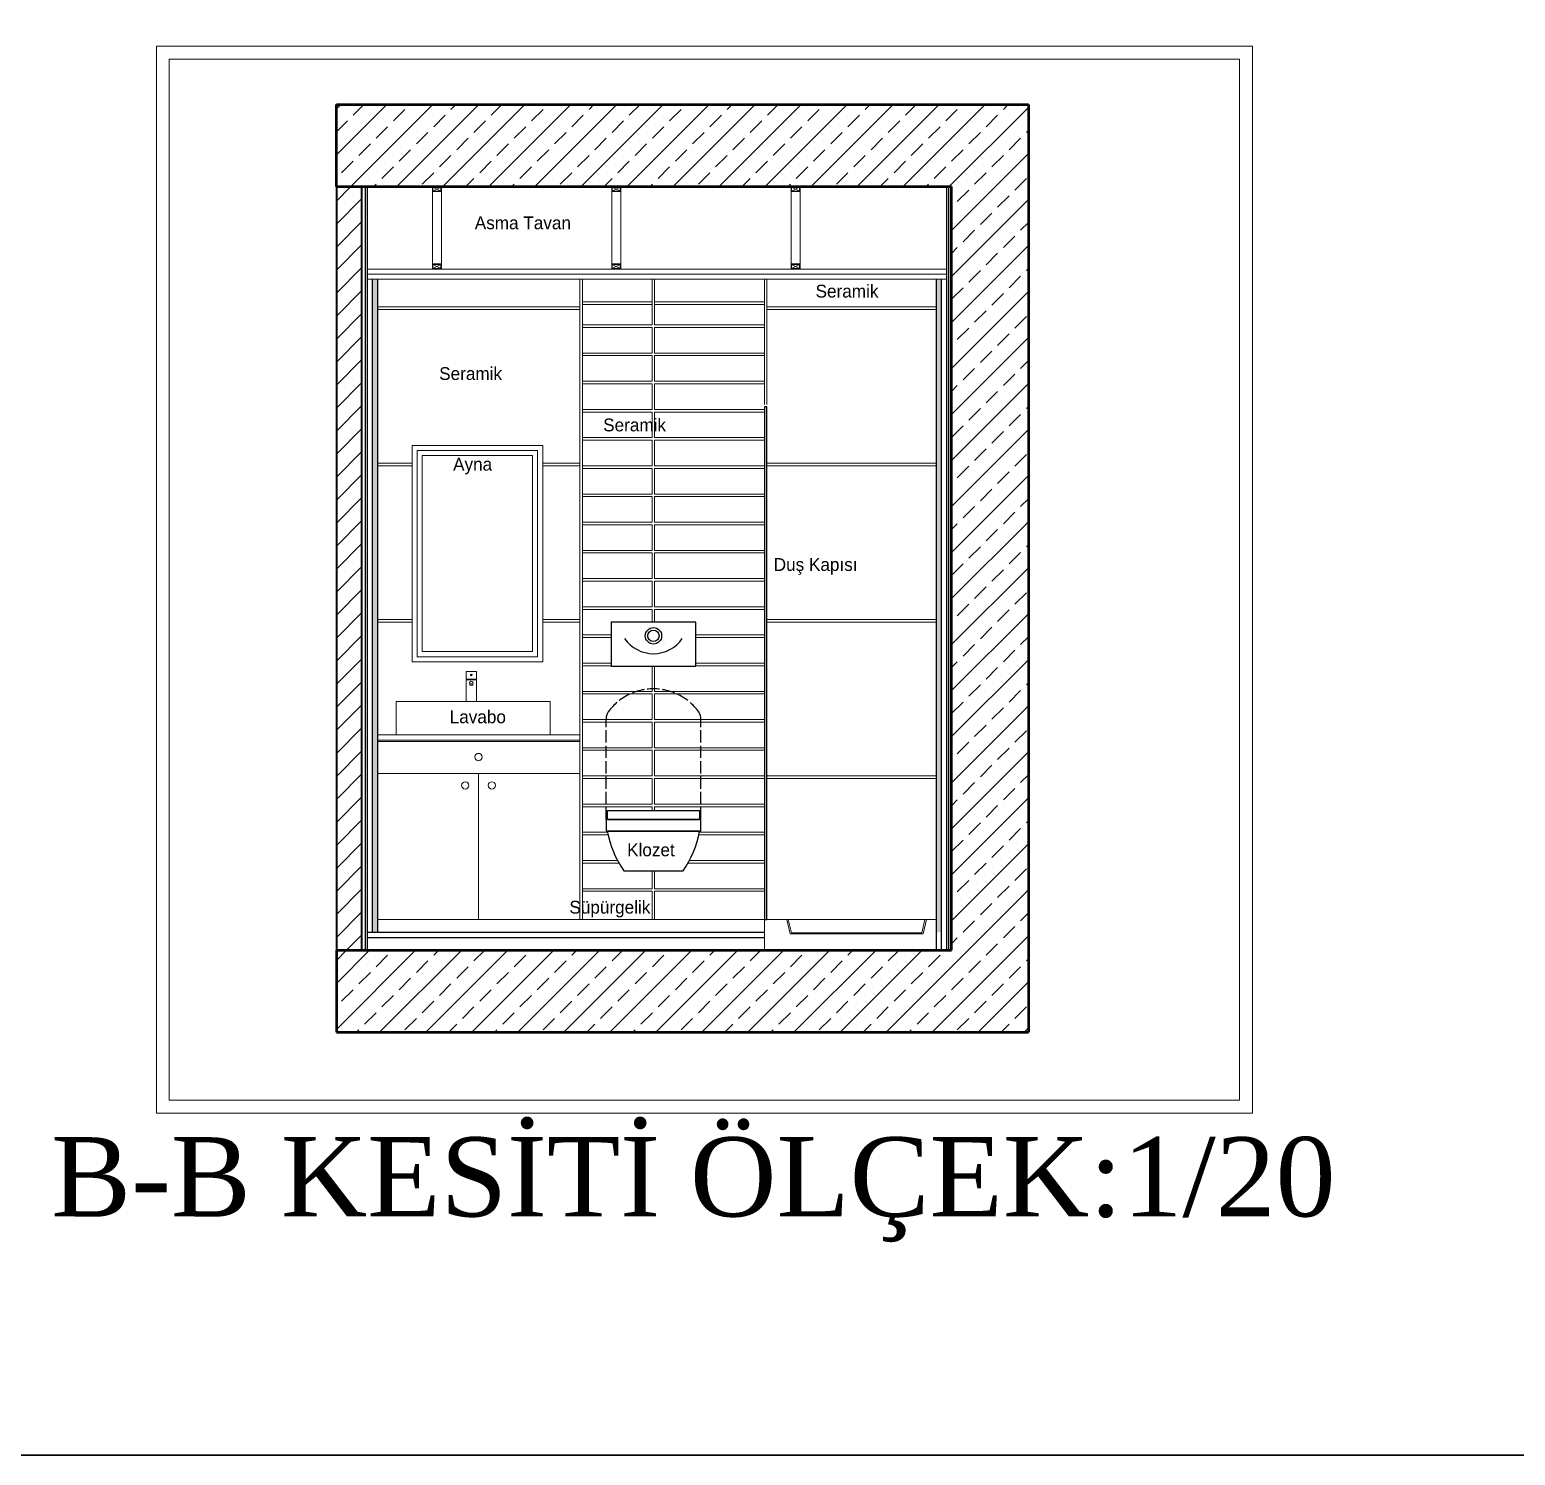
# Model space of a CAD drawing. Header units: millimetres. Extents: x 708 to 46452, y -4963 to 3960.
# Drawn here: x 43783 to 45232, y -4934 to -3544 of the extents above; entities that cross this region are included whole.
import ezdxf
from ezdxf.enums import TextEntityAlignment as Align

# ---------------------------------------------------------------- set-up
doc = ezdxf.new("R2010")
doc.units = ezdxf.units.MM
doc.linetypes.add('ACAD_ISO02W100', pattern=[15, 12, -3])
for name, color, linetype, lineweight in [('B.A. TARAMA', 156, 'Continuous', 20), ('GÖRÜNÜŞ 3', 35, 'Continuous', 25), ('görünüş1', 251, 'Continuous', 35), ('KESİT DUVAR', 112, 'Continuous', 40), ('KOLON', 7, 'Continuous', 50), ('TEFRİŞ', 8, 'Continuous', 9), ('YAZI', 40, 'Continuous', 25)]:
    doc.layers.add(name, color=color, linetype=linetype, lineweight=lineweight)
doc.layers.add('SIVA', color=135, linetype='Continuous')
doc.styles.get("Standard").update_dxf_attribs({"font": 'arial.ttf'})
doc.styles.add('STYLE1', font='times.ttf', dxfattribs={"width": 0.8, "height": 12.5})

msp = doc.modelspace()

# ---------------------------------------------------------------- hatches: boundary and pattern name
at = {"layer": 'B.A. TARAMA'}
h = msp.add_hatch(dxfattribs=at)
h.set_pattern_fill('ANSI33', color=256, scale=5, style=0)
h.set_pattern_definition([(45, (2191193.438, -775451.998), (-22.4506403, 22.4506403), []), (45, (2191215.888, -775451.998), (-22.4506403, 22.4506403), [15.875, -7.9375])])
h.paths.add_polyline_path([(44682.052, -3696.6), (44682.052, -4441.6), (44082.052, -4441.6), (44082.052, -4521.6), (44757.052, -4521.6), (44757.052, -3616.6), (44082.052, -3616.6), (44082.052, -3696.6)])
at = {"layer": 'SIVA'}
h = msp.add_hatch(dxfattribs=at)
h.set_pattern_fill('CROSS', color=256, scale=7.5, style=0)
h.set_pattern_definition([(180, (1176976.8395, -9961541.1276), (-1.875, 1.875), [0.9375, -2.8125]), (90, (1176976.3708, -9961541.5964), (1.875, 1.875), [0.9375, -2.8125])])
h.paths.add_polyline_path([(44117.052, -3787.037), (44122.052, -3787.037), (44122.052, -4424.1), (44117.052, -4424.1)])
h = msp.add_hatch(dxfattribs=at)
h.set_pattern_fill('CROSS', color=256, scale=7.5, style=0)
h.set_pattern_definition([(0, (-1085942.4601, -9961541.1276), (1.875, 1.875), [0.9375, -2.8125]), (90, (-1085941.9914, -9961541.5964), (-1.875, 1.875), [0.9375, -2.8125])])
h.paths.add_polyline_path([(44667.052, -3787.037), (44672.052, -3787.037), (44672.052, -4424.1), (44667.052, -4424.1)])
at = {"layer": 'TEFRİŞ'}
h = msp.add_hatch(dxfattribs=at)
h.set_pattern_fill('LINE', color=256, scale=5, angle=45, style=0)
h.set_pattern_definition([(45, (2191193.438, -775451.998), (-11.22532015, 11.22532015), [])])
h.paths.add_polyline_path([(44107.052, -3696.6), (44082.052, -3696.6), (44082.052, -4441.6), (44107.052, -4441.6)])

# ---------------------------------------------------------------- linework, layer by layer
at = {"layer": 'GÖRÜNÜŞ 3', "linetype": 'ACAD_ISO02W100'}
for p, q in [((44345.121, -4314.1), (44345.121, -4216.152)), ((44437.621, -4314.1), (44437.621, -4216.152))]:
    msp.add_line(p, q, dxfattribs=at)
at = {"layer": 'GÖRÜNÜŞ 3'}
for p, q in [((44346.371, -4314.1), (44346.371, -4305.35)), ((44346.371, -4305.35), (44436.371, -4305.35)), ((44346.371, -4314.1), (44436.371, -4314.1)), ((44436.371, -4305.35), (44436.371, -4314.1)), ((44436.371, -4325.35), (44346.371, -4325.35)), ((44362.529, -4364.017), (44420.212, -4364.017))]:
    msp.add_line(p, q, dxfattribs=at)
for points in [[(44499.552, -4411.6), (44502.052, -4411.6), (44502.052, -3911.6), (44499.552, -3911.6)], [(44350.121, -4164.6), (44432.621, -4164.6), (44432.621, -4121.6), (44350.121, -4121.6)], [(44345.121, -4325.35), (44437.621, -4325.35), (44437.621, -4314.1), (44345.121, -4314.1)]]:
    msp.add_lwpolyline(points, close=True, dxfattribs=at)
for radius in [7.992, 5.492]:
    msp.add_circle((44391.371, -4134.934), radius, dxfattribs=at)
for centre, radius, start, end in [((44391.371, -4118.394), 33.931, 214.066338, 325.933662), ((44440.757, -4308.618), 95.858, 190.052647, 215.305633), ((44341.984, -4308.618), 95.858, 324.694367, 349.947353)]:
    msp.add_arc(centre, radius, start, end, dxfattribs=at)
at = {"layer": 'GÖRÜNÜŞ 3', "linetype": 'ACAD_ISO02W100'}
for centre, radius, start, end in [((44391.371, -4241.025), 54.425, 36.388771, 143.611229), ((44357.621, -4216.152), 12.5, 143.611229, 180), ((44425.121, -4216.152), 12.5, 0, 36.388771)]:
    msp.add_arc(centre, radius, start, end, dxfattribs=at)
at = {"layer": 'görünüş1'}
msp.add_lwpolyline([(46452.231, -4934.354), (37756.546, -4934.354), (37756.487, -2331.683), (46452.171, -2347.088)], close=True, dxfattribs=at)
at = {"layer": 'KESİT DUVAR', "linetype": 'Continuous'}
for p, q in [((44082.052, -3696.6), (44082.052, -4441.6)), ((44107.052, -4441.6), (44107.052, -3696.6))]:
    msp.add_line(p, q, dxfattribs=at)
at = {"layer": 'KOLON'}
for p, q in [((44082.052, -3616.6), (44757.052, -3616.6)), ((44082.052, -3696.6), (44082.052, -3616.6)), ((44757.052, -3616.6), (44757.052, -4521.6)), ((44082.052, -3696.6), (44682.052, -3696.6)), ((44682.052, -4441.6), (44682.052, -3696.6)), ((44082.052, -4441.6), (44682.052, -4441.6)), ((44082.052, -4441.6), (44082.052, -4521.6)), ((44082.052, -4521.6), (44757.052, -4521.6))]:
    msp.add_line(p, q, dxfattribs=at)
at = {"layer": 'SIVA'}
for p, q in [((44110.052, -3696.6), (44110.052, -4441.6)), ((44112.052, -3696.6), (44112.052, -4441.6)), ((44677.052, -3696.6), (44677.052, -4441.6)), ((44679.052, -3696.6), (44679.052, -4441.6)), ((44117.052, -3787.037), (44117.052, -4424.1)), ((44122.052, -3787.037), (44122.052, -4424.1)), ((44667.052, -3787.037), (44667.052, -4441.6)), ((44672.052, -3787.037), (44672.052, -4441.6)), ((44112.052, -4424.1), (44499.552, -4424.1)), ((44112.052, -4429.1), (44499.552, -4429.1))]:
    msp.add_line(p, q, dxfattribs=at)
at = {"layer": 'TEFRİŞ'}
for p, q in [((44175.781, -3701.6), (44175.775, -3777.061)), ((44184.031, -3701.1), (44176.281, -3697.1)), ((44176.281, -3701.1), (44184.031, -3697.1)), ((44184.531, -3701.6), (44184.525, -3777.061)), ((44350.692, -3701.6), (44350.686, -3777.061)), ((44358.942, -3701.1), (44351.192, -3697.1)), ((44351.192, -3701.1), (44358.942, -3697.1)), ((44359.442, -3701.6), (44359.436, -3777.061)), ((44525.59, -3701.6), (44525.597, -3777.061)), ((44526.09, -3701.1), (44533.84, -3697.1)), ((44533.84, -3701.1), (44526.09, -3697.1)), ((44534.34, -3701.6), (44534.347, -3777.061)), ((44112.052, -3777.061), (44677.052, -3777.061)), ((44184.025, -3772.561), (44176.275, -3776.561)), ((44184.025, -3776.561), (44176.275, -3772.561)), ((44184.525, -3777.061), (44184.525, -3772.061)), ((44358.936, -3772.561), (44351.186, -3776.561)), ((44358.936, -3776.561), (44351.186, -3772.561)), ((44359.436, -3777.061), (44359.436, -3772.061)), ((44525.597, -3777.061), (44525.597, -3772.061)), ((44526.097, -3772.561), (44533.847, -3776.561)), ((44526.097, -3776.561), (44533.847, -3772.561)), ((44112.052, -3782.037), (44677.052, -3782.037)), ((44112.052, -3787.037), (44677.052, -3787.037)), ((44319.492, -3787.037), (44319.492, -4411.6)), ((44321.992, -3787.037), (44321.992, -4411.6)), ((44390.011, -3787.037), (44390.011, -3809.1)), ((44390.011, -3811.6), (44390.011, -3787.037)), ((44390.011, -3787.037), (44390.011, -3804.1)), ((44392.511, -3787.037), (44392.511, -3809.1)), ((44392.511, -3811.6), (44392.511, -3787.037)), ((44392.511, -3787.037), (44392.511, -3804.1)), ((44499.552, -3787.037), (44499.552, -3909.099)), ((44502.052, -3787.037), (44502.052, -3909.099)), ((44321.992, -3809.1), (44390.011, -3809.1)), ((44390.011, -3806.6), (44390.011, -3831.6)), ((44392.511, -3806.6), (44392.511, -3831.6)), ((44392.511, -3809.1), (44499.552, -3809.1)), ((44122.052, -3814.1), (44319.492, -3814.1)), ((44122.052, -3816.6), (44319.492, -3816.6)), ((44321.992, -3811.6), (44390.011, -3811.6)), ((44392.511, -3811.6), (44499.552, -3811.6)), ((44502.052, -3814.1), (44667.052, -3814.1)), ((44502.052, -3816.6), (44667.052, -3816.6)), ((44321.992, -3831.6), (44390.011, -3831.6)), ((44321.992, -3834.1), (44390.011, -3834.1)), ((44390.011, -3834.1), (44390.011, -3859.1)), ((44392.511, -3831.6), (44499.552, -3831.6)), ((44392.511, -3834.1), (44499.552, -3834.1)), ((44392.511, -3834.1), (44392.511, -3859.1)), ((44321.992, -3859.1), (44390.011, -3859.1)), ((44321.992, -3861.6), (44390.011, -3861.6)), ((44390.011, -3861.6), (44390.011, -3886.6)), ((44392.511, -3859.1), (44499.552, -3859.1)), ((44392.511, -3861.6), (44499.552, -3861.6)), ((44392.511, -3861.6), (44392.511, -3886.6)), ((44321.992, -3886.6), (44390.011, -3886.6)), ((44321.992, -3889.1), (44390.011, -3889.1)), ((44390.011, -3889.1), (44390.011, -3914.1)), ((44392.511, -3886.6), (44499.552, -3886.6)), ((44392.511, -3889.1), (44499.552, -3889.1)), ((44392.511, -3889.1), (44392.511, -3914.1)), ((44321.992, -3914.1), (44390.011, -3914.1)), ((44321.992, -3916.6), (44390.011, -3916.6)), ((44390.011, -3916.6), (44390.011, -3941.6)), ((44392.511, -3914.1), (44499.552, -3914.1)), ((44392.511, -3916.6), (44499.552, -3916.6)), ((44392.511, -3916.6), (44392.511, -3941.6)), ((44321.992, -3941.6), (44390.011, -3941.6)), ((44321.992, -3944.1), (44390.011, -3944.1)), ((44390.011, -3944.1), (44390.011, -3969.1)), ((44392.511, -3941.6), (44499.552, -3941.6)), ((44392.511, -3944.1), (44499.552, -3944.1)), ((44392.511, -3944.1), (44392.511, -3969.1)), ((44122.052, -3966.6), (44155.909, -3966.6)), ((44122.052, -3969.1), (44155.909, -3969.1)), ((44283.353, -3966.6), (44319.492, -3966.6)), ((44283.353, -3969.1), (44319.492, -3969.1)), ((44321.992, -3969.1), (44390.011, -3969.1)), ((44392.511, -3969.1), (44499.552, -3969.1)), ((44502.052, -3966.6), (44667.052, -3966.6)), ((44502.052, -3969.1), (44667.052, -3969.1)), ((44321.992, -3971.6), (44390.011, -3971.6)), ((44390.011, -3971.6), (44390.011, -3996.6)), ((44392.511, -3971.6), (44499.552, -3971.6)), ((44392.511, -3971.6), (44392.511, -3996.6)), ((44321.992, -3996.6), (44390.011, -3996.6)), ((44321.992, -3999.1), (44390.011, -3999.1)), ((44390.011, -3999.1), (44390.011, -4024.1)), ((44392.511, -3996.6), (44499.552, -3996.6)), ((44392.511, -3999.1), (44499.552, -3999.1)), ((44392.511, -3999.1), (44392.511, -4024.1)), ((44321.992, -4024.1), (44390.011, -4024.1)), ((44321.992, -4026.6), (44390.011, -4026.6)), ((44390.011, -4026.6), (44390.011, -4051.6)), ((44392.511, -4024.1), (44499.552, -4024.1)), ((44392.511, -4026.6), (44499.552, -4026.6)), ((44392.511, -4026.6), (44392.511, -4051.6)), ((44321.992, -4051.6), (44390.011, -4051.6)), ((44321.992, -4054.1), (44390.011, -4054.1)), ((44390.011, -4054.1), (44390.011, -4079.1)), ((44392.511, -4051.6), (44499.552, -4051.6)), ((44392.511, -4054.1), (44499.552, -4054.1)), ((44392.511, -4054.1), (44392.511, -4079.1)), ((44321.992, -4079.1), (44390.011, -4079.1)), ((44321.992, -4081.6), (44390.011, -4081.6)), ((44390.011, -4081.6), (44390.011, -4106.6)), ((44392.511, -4079.1), (44499.552, -4079.1)), ((44392.511, -4081.6), (44499.552, -4081.6)), ((44392.511, -4081.6), (44392.511, -4106.6)), ((44321.992, -4106.6), (44390.011, -4106.6)), ((44321.992, -4109.1), (44390.011, -4109.1)), ((44390.011, -4109.1), (44390.011, -4121.6)), ((44392.511, -4106.6), (44499.552, -4106.6)), ((44392.511, -4109.1), (44499.552, -4109.1)), ((44392.511, -4109.1), (44392.511, -4121.6)), ((44122.052, -4119.1), (44155.909, -4119.1)), ((44122.052, -4121.6), (44155.909, -4121.6)), ((44283.353, -4119.1), (44319.492, -4119.1)), ((44283.353, -4121.6), (44319.492, -4121.6)), ((44502.052, -4119.1), (44667.052, -4119.1)), ((44502.052, -4121.6), (44667.052, -4121.6)), ((44321.992, -4134.1), (44350.121, -4134.1)), ((44321.992, -4136.6), (44350.121, -4136.6)), ((44432.621, -4134.1), (44499.552, -4134.1)), ((44432.621, -4136.6), (44499.552, -4136.6)), ((44208.671, -4177.253), (44208.671, -4169.685)), ((44208.671, -4169.685), (44218.671, -4169.685)), ((44218.671, -4177.253), (44218.671, -4169.685)), ((44321.992, -4161.6), (44350.121, -4161.6)), ((44321.992, -4164.1), (44350.121, -4164.1)), ((44390.011, -4164.6), (44390.011, -4189.1)), ((44392.511, -4164.6), (44392.511, -4189.1)), ((44432.621, -4161.6), (44499.552, -4161.6)), ((44432.621, -4164.1), (44499.552, -4164.1)), ((44208.671, -4177.253), (44218.671, -4177.253)), ((44208.671, -4199.1), (44208.671, -4178.003)), ((44208.671, -4178.003), (44218.671, -4178.003)), ((44209.092, -4177.253), (44209.092, -4178.003)), ((44218.25, -4177.253), (44218.25, -4178.003)), ((44218.671, -4199.1), (44218.671, -4178.003)), ((44321.992, -4189.1), (44390.011, -4189.1)), ((44321.992, -4191.6), (44390.011, -4191.6)), ((44390.011, -4191.6), (44390.011, -4216.6)), ((44392.511, -4189.1), (44499.552, -4189.1)), ((44392.511, -4191.6), (44499.552, -4191.6)), ((44392.511, -4191.6), (44392.511, -4216.6)), ((44321.992, -4216.6), (44390.011, -4216.6)), ((44321.992, -4219.1), (44390.011, -4219.1)), ((44390.011, -4219.1), (44390.011, -4244.1)), ((44392.511, -4216.6), (44499.552, -4216.6)), ((44392.511, -4219.1), (44499.552, -4219.1)), ((44392.511, -4219.1), (44392.511, -4244.1)), ((44122.052, -4231.6), (44319.492, -4231.6)), ((44122.052, -4236.6), (44319.492, -4236.6)), ((44122.052, -4237.85), (44319.492, -4237.85)), ((44319.492, -4411.6), (44319.492, -4231.6)), ((44321.992, -4244.1), (44390.011, -4244.1)), ((44392.511, -4244.1), (44499.552, -4244.1)), ((44321.992, -4246.6), (44390.011, -4246.6)), ((44390.011, -4246.6), (44390.011, -4271.6)), ((44392.511, -4246.6), (44499.552, -4246.6)), ((44392.511, -4246.6), (44392.511, -4271.6)), ((44122.052, -4269.1), (44319.492, -4269.1)), ((44220.772, -4269.1), (44220.772, -4411.6)), ((44321.992, -4271.6), (44390.011, -4271.6)), ((44321.992, -4274.1), (44390.011, -4274.1)), ((44390.011, -4274.1), (44390.011, -4299.1)), ((44392.511, -4271.6), (44499.552, -4271.6)), ((44392.511, -4274.1), (44499.552, -4274.1)), ((44392.511, -4274.1), (44392.511, -4299.1)), ((44502.052, -4271.6), (44667.052, -4271.6)), ((44502.052, -4274.1), (44667.052, -4274.1)), ((44321.992, -4299.1), (44390.011, -4299.1)), ((44321.992, -4301.6), (44390.011, -4301.6)), ((44390.011, -4301.6), (44390.011, -4305.35)), ((44392.511, -4299.1), (44499.552, -4299.1)), ((44392.511, -4301.6), (44499.552, -4301.6)), ((44392.511, -4301.6), (44392.511, -4305.35)), ((44321.992, -4326.6), (44346.601, -4326.6)), ((44321.992, -4329.1), (44347.113, -4329.1)), ((44435.628, -4329.1), (44499.552, -4329.1)), ((44436.14, -4326.6), (44499.552, -4326.6)), ((44321.992, -4354.1), (44356.376, -4354.1)), ((44321.992, -4356.6), (44357.772, -4356.6)), ((44424.969, -4356.6), (44499.552, -4356.6)), ((44426.365, -4354.1), (44499.552, -4354.1)), ((44390.011, -4364.017), (44390.011, -4381.6)), ((44392.511, -4364.017), (44392.511, -4381.6)), ((44321.992, -4381.6), (44390.011, -4381.6)), ((44321.992, -4384.1), (44390.011, -4384.1)), ((44390.011, -4384.1), (44390.011, -4411.6)), ((44392.511, -4381.6), (44499.552, -4381.6)), ((44392.511, -4384.1), (44499.552, -4384.1)), ((44392.511, -4384.1), (44392.511, -4411.6)), ((44122.052, -4411.6), (44499.552, -4411.6)), ((44499.552, -4411.6), (44499.552, -4441.6)), ((44656.095, -4411.6), (44502.052, -4411.6)), ((44521.315, -4411.6), (44524.599, -4425.545)), ((44522.885, -4411.6), (44525.953, -4424.628)), ((44656.095, -4411.6), (44653.027, -4424.628)), ((44657.665, -4411.6), (44654.381, -4425.545)), ((44667.052, -4411.6), (44656.095, -4411.6)), ((44654.381, -4425.545), (44524.599, -4425.545)), ((44525.953, -4424.628), (44653.027, -4424.628))]:
    msp.add_line(p, q, dxfattribs=at)
for points in [[(43906.538, -3559.743), (44975.526, -3559.743), (44975.526, -4600.458), (43906.538, -4600.458)], [(43919.038, -3572.243), (44963.026, -3572.243), (44963.026, -4587.958), (43919.038, -4587.958)], [(44184.531, -3696.6), (44184.531, -3701.6), (44175.781, -3701.6), (44175.781, -3696.6)], [(44184.031, -3697.1), (44184.031, -3701.1), (44176.281, -3701.1), (44176.281, -3697.1)], [(44359.442, -3696.6), (44359.442, -3701.6), (44350.692, -3701.6), (44350.692, -3696.6)], [(44358.942, -3697.1), (44358.942, -3701.1), (44351.192, -3701.1), (44351.192, -3697.1)], [(44525.59, -3696.6), (44525.59, -3701.6), (44534.34, -3701.6), (44534.34, -3696.6)], [(44526.09, -3697.1), (44526.09, -3701.1), (44533.84, -3701.1), (44533.84, -3697.1)], [(44175.775, -3777.061), (44175.775, -3772.061), (44184.525, -3772.061), (44184.525, -3777.061)], [(44176.275, -3776.561), (44176.275, -3772.561), (44184.025, -3772.561), (44184.025, -3776.561)], [(44350.686, -3777.061), (44350.686, -3772.061), (44359.436, -3772.061), (44359.436, -3777.061)], [(44351.186, -3776.561), (44351.186, -3772.561), (44358.936, -3772.561), (44358.936, -3776.561)], [(44534.347, -3777.061), (44534.347, -3772.061), (44525.597, -3772.061), (44525.597, -3777.061)], [(44533.847, -3776.561), (44533.847, -3772.561), (44526.097, -3772.561), (44526.097, -3776.561)], [(44283.353, -4160.35), (44155.909, -4160.35), (44155.909, -3949.1), (44283.353, -3949.1)], [(44278.353, -4155.35), (44160.909, -4155.35), (44160.909, -3954.1), (44278.353, -3954.1)], [(44273.353, -4150.35), (44165.909, -4150.35), (44165.909, -3959.1), (44273.353, -3959.1)], [(44290.53, -4199.1), (44290.53, -4231.6), (44140.527, -4231.6), (44140.527, -4199.1)]]:
    msp.add_lwpolyline(points, close=True, dxfattribs=at)
msp.add_lwpolyline([(44212.153, -4182.045), (44212.153, -4182.914), (44215.189, -4182.914), (44215.189, -4182.045)], dxfattribs=at)
for centre, radius in [((44213.671, -4173.132), 0.898), ((44213.671, -4173.132), 0.648), ((44220.772, -4253.157), 3.57), ((44207.813, -4280.813), 3.57), ((44233.731, -4280.813), 3.57)]:
    msp.add_circle(centre, radius, dxfattribs=at)
for centre, radius, start, end in [((44213.671, -4181.097), 1.79, 328.014624, 211.985376), ((44213.671, -4186.015), 4.25, 69.072194, 110.927806)]:
    msp.add_arc(centre, radius, start, end, dxfattribs=at)

# ---------------------------------------------------------------- texts
at = {"layer": 'TEFRİŞ', "char_height": 12.5, "width": 2186.07638}
for s, insert, attachment_point in [('{\\fStylus BT|b0|i0|c162|p34;Asma Tavan}', (44217.077, -3725.776), 1), ('{\\fStylus BT|b0|i0|c162|p34;Seramik}', (44549.488, -3792.389), 1), ('{\\fStylus BT|b0|i0|c162|p34;Seramik}', (44182.379, -3872.818), 1), ('{\\fStylus BT|b0|i0|c162|p34;Seramik}', (44342.315, -3922.941), 1), ('{\\fStylus BT|b0|i0|c162|p34;Ayna}', (44195.932, -3961.247), 1), ('{\\fStylus BT|b0|i0|c162|p34;Duş Kapısı}', (44508.654, -4059.093), 1), ('{\\fStylus BT|b0|i0|c162|p34;Lavabo}', (44247.446, -4207.709), 3), ('{\\fStylus BT|b0|i0|c162|p34;Klozet}', (44365.659, -4337.472), 1), ('{\\fStylus BT|b0|i0|c162|p34;Süpürgelik}', (44309.362, -4393.406), 1)]:
    msp.add_mtext(s, dxfattribs=dict(at, insert=insert, attachment_point=attachment_point))
at = {"layer": 'YAZI', "linetype": 'Continuous', "style": 'STYLE1'}
msp.add_text('B-B KESİTİ ÖLÇEK:1/20', height=77.3545, dxfattribs=at).set_placement((44430.251, -4662.65), align=Align.MIDDLE_CENTER)

doc.saveas('drawing.dxf')
